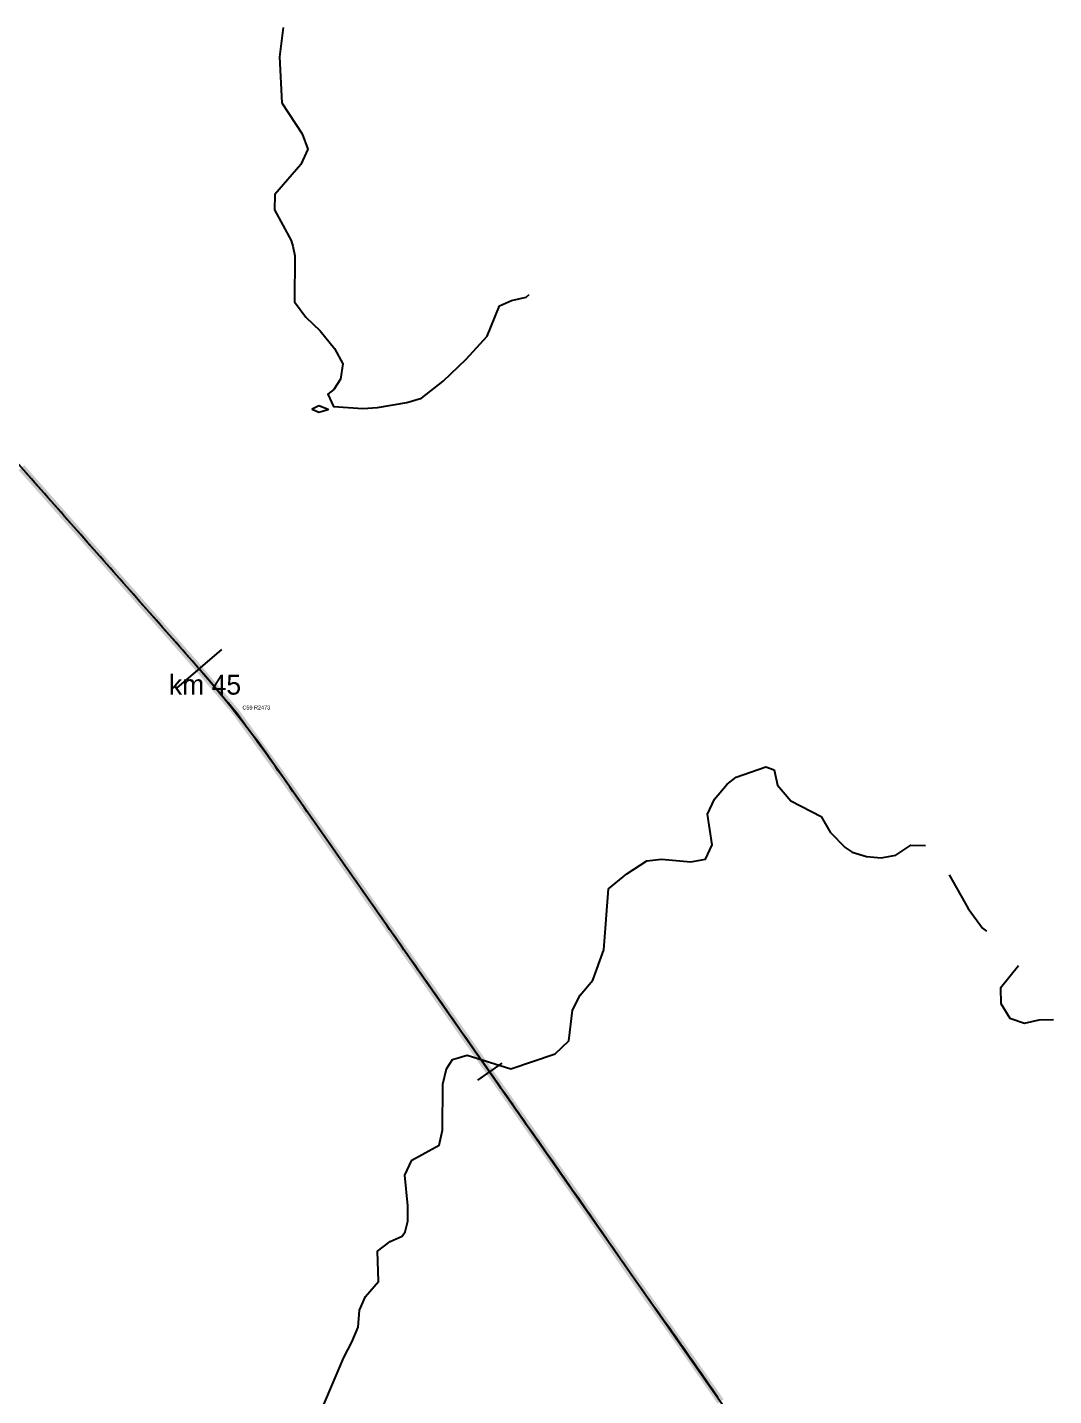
# Model space of a CAD drawing. Header units: metres. Extents: x 697254 to 930473, y 8023396 to 8227001.
# Drawn here: x 893607 to 895676, y 8045335 to 8048092 of the extents above; entities that cross this region are included whole.
import ezdxf

# ---------------------------------------------------------------- set-up
doc = ezdxf.new("R2010")
doc.units = ezdxf.units.M
for name, color, linetype in [('ALIGNMENT_FITTED', 4, 'Continuous'), ('CENTRELINE', 7, 'Continuous'), ('CHAINAGE', 7, 'Continuous'), ('CONTOUR_10M', 33, 'Continuous'), ('CURVE_LABELS', 4, 'Continuous'), ('GRADE_0-4', 3, 'Continuous')]:
    doc.layers.add(name, color=color, linetype=linetype)

msp = doc.modelspace()

# ---------------------------------------------------------------- linework, layer by layer
at = {"layer": 'ALIGNMENT_FITTED'}
for p, q in [((893939.6, 8046815.4), (893307.1, 8047530.6)), ((895430.8, 8044714), (894112.6, 8046595.9))]:
    msp.add_line(p, q, dxfattribs=at)
msp.add_arc((892086.8, 8045177), 2473.3, 35.0095, 41.4868, dxfattribs=at)
at = {"layer": 'CENTRELINE'}
msp.add_polyline3d([(894999.1, 8045331.5, 1448.9), (894993.4, 8045339.8, 1448.8), (894987.7, 8045348, 1448.8), (894981.9, 8045356.2, 1448.7), (894976.2, 8045364.4, 1448.7), (894970.5, 8045372.6, 1448.6), (894964.8, 8045380.8, 1448.4), (894959, 8045389.1, 1448.2), (894953.3, 8045397.3, 1448), (894947.6, 8045405.5, 1447.8), (894941.8, 8045413.7, 1447.6), (894936.1, 8045421.9, 1447.5), (894930.4, 8045430.1, 1447.4), (894924.7, 8045438.3, 1447.5), (894918.9, 8045446.6, 1447.5), (894913.1, 8045454.7, 1447.4), (894907.3, 8045462.9, 1447.2), (894901.5, 8045471, 1446.7), (894895.6, 8045479.2, 1446.3), (894889.8, 8045487.3, 1446.2), (894884, 8045495.5, 1446.1), (894878.2, 8045503.6, 1446.1), (894872.4, 8045511.8, 1446), (894866.5, 8045519.9, 1445.8), (894860.7, 8045528.1, 1445.5), (894854.9, 8045536.2, 1445.2), (894849.1, 8045544.4, 1444.9), (894843.2, 8045552.5, 1444.6), (894837.4, 8045560.7, 1444.5), (894831.7, 8045568.9, 1444.6), (894826, 8045577.1, 1444.8), (894820.3, 8045585.4, 1444.9), (894814.6, 8045593.6, 1445), (894808.9, 8045601.8, 1444.9), (894803.2, 8045610, 1444.8), (894797.5, 8045618.3, 1444.5), (894791.8, 8045626.5, 1444.2), (894786.1, 8045634.7, 1444), (894780.4, 8045643, 1443.8), (894774.7, 8045651.2, 1443.6), (894769, 8045659.4, 1443.4), (894763.2, 8045667.7, 1443.1), (894757.5, 8045675.9, 1442.8), (894751.8, 8045684.1, 1442.7), (894746.1, 8045692.3, 1442.7), (894740.4, 8045700.6, 1442.5), (894734.7, 8045708.8, 1442.3), (894728.9, 8045717, 1442.2), (894723.2, 8045725.2, 1442.1), (894717.4, 8045733.4, 1442.5), (894711.7, 8045741.6, 1442.9), (894705.9, 8045749.8, 1442.9), (894700.2, 8045758, 1442.6), (894694.4, 8045766.2, 1442.2), (894688.7, 8045774.4, 1441.8), (894682.9, 8045782.6, 1441.7), (894677.2, 8045790.8, 1441.5), (894671.4, 8045799, 1441.4), (894665.7, 8045807.2, 1441.2), (894659.9, 8045815.4, 1441.3), (894654.1, 8045823.6, 1441.4), (894648.4, 8045831.8, 1441.4), (894642.6, 8045840, 1441.2), (894636.9, 8045848.2, 1441.1), (894631.1, 8045856.4, 1441.3), (894625.4, 8045864.6, 1441.7), (894619.6, 8045872.7, 1441.9), (894613.9, 8045880.9, 1441.9), (894608.1, 8045889.1, 1441.8), (894602.4, 8045897.3, 1441.5), (894596.6, 8045905.5, 1441.3), (894590.9, 8045913.7, 1441), (894585.1, 8045921.9, 1440.5), (894579.4, 8045930.1, 1440), (894573.6, 8045938.3, 1440.2), (894567.8, 8045946.5, 1440.2), (894562.1, 8045954.7, 1440.2), (894556.3, 8045962.9, 1440.2), (894550.6, 8045971.1, 1440.2), (894544.8, 8045979.3, 1440.1), (894539.1, 8045987.5, 1440), (894533.3, 8045995.7, 1439.8), (894527.6, 8046003.9, 1439.7), (894521.8, 8046012.1, 1439.5), (894516.1, 8046020.3, 1439.6), (894510.3, 8046028.5, 1439.6), (894504.6, 8046036.7, 1439.6), (894498.8, 8046044.9, 1439.4), (894493.1, 8046053.1, 1439.2), (894487.3, 8046061.3, 1439.3), (894481.5, 8046069.5, 1439.3), (894475.8, 8046077.7, 1439.1), (894470, 8046085.9, 1438.9), (894464.3, 8046094.1, 1439), (894458.5, 8046102.3, 1438.9), (894452.8, 8046110.5, 1439), (894447, 8046118.7, 1439), (894441.3, 8046126.9, 1438.9), (894435.5, 8046135.1, 1438.7), (894429.8, 8046143.3, 1438.5), (894424, 8046151.5, 1438.4), (894418.3, 8046159.7, 1438.1), (894412.5, 8046167.9, 1437.9), (894406.7, 8046176.1, 1437.7), (894401, 8046184.3, 1437.9), (894395.2, 8046192.5, 1438.1), (894389.5, 8046200.7, 1438), (894383.7, 8046208.9, 1437.8), (894378, 8046217.1, 1437.7), (894372.2, 8046225.3, 1437.6), (894366.5, 8046233.4, 1437.5), (894360.7, 8046241.6, 1437.3), (894355, 8046249.8, 1437.2), (894349.2, 8046258, 1437.1), (894343.5, 8046266.2, 1437.1), (894337.7, 8046274.4, 1437.1), (894332, 8046282.6, 1437.1), (894326.2, 8046290.8, 1437), (894320.4, 8046299, 1436.8), (894314.7, 8046307.2, 1437.1), (894308.9, 8046315.4, 1437.3), (894303.2, 8046323.6, 1437.5), (894297.4, 8046331.8, 1437.6), (894291.7, 8046340, 1437.4), (894285.9, 8046348.2, 1437), (894280.2, 8046356.4, 1436.7), (894274.4, 8046364.6, 1436.4), (894268.7, 8046372.8, 1436.3), (894262.9, 8046381, 1436.3), (894257.2, 8046389.2, 1436.2), (894251.4, 8046397.4, 1436), (894245.6, 8046405.6, 1436), (894239.9, 8046413.8, 1436), (894234.1, 8046422, 1436), (894228.4, 8046430.2, 1436), (894222.6, 8046438.4, 1435.9), (894216.9, 8046446.6, 1435.8), (894211.1, 8046454.8, 1435.7), (894205.4, 8046463, 1435.6), (894199.6, 8046471.2, 1435.7), (894193.9, 8046479.4, 1435.8), (894188.1, 8046487.6, 1436.1), (894182.4, 8046495.8, 1436.2), (894176.6, 8046504, 1436), (894170.8, 8046512.2, 1435.8), (894165.1, 8046520.4, 1435.7), (894159.3, 8046528.6, 1435.7), (894153.6, 8046536.8, 1435.7), (894147.8, 8046545, 1435.6), (894142.1, 8046553.2, 1435.3), (894136.3, 8046561.4, 1435.2), (894130.6, 8046569.5, 1435.2), (894124.8, 8046577.7, 1435.1), (894119.1, 8046585.9, 1435.2), (894113.3, 8046594.1, 1435.3), (894107.5, 8046602.3, 1435.4), (894101.6, 8046610.4, 1435.3), (894095.7, 8046618.5, 1435.3), (894089.8, 8046626.6, 1435.3), (894084, 8046634.7, 1435.4), (894078.1, 8046642.8, 1435.4), (894072.2, 8046650.9, 1435.6), (894066.3, 8046659.1, 1435.6), (894060.5, 8046667.2, 1435.7), (894054.6, 8046675.3, 1435.8), (894048.7, 8046683.4, 1435.9), (894042.8, 8046691.5, 1436), (894037, 8046699.6, 1435.8), (894031.1, 8046707.7, 1435.9), (894025, 8046715.7, 1436.2), (894018.5, 8046723.3, 1436.3), (894012, 8046730.9, 1436.3), (894005.5, 8046738.5, 1436.1), (893999, 8046746.1, 1436.7), (893992.4, 8046753.7, 1437), (893985.9, 8046761.3, 1436.9), (893979.4, 8046768.9, 1436.3), (893972.9, 8046776.5, 1436.1), (893966.4, 8046784.1, 1436.2), (893959.9, 8046791.8, 1436.1), (893953.4, 8046799.4, 1435.7), (893946.9, 8046807, 1435.3), (893940.4, 8046814.6, 1435.1), (893933.7, 8046822.1, 1434.9), (893927.1, 8046829.6, 1434.7), (893920.5, 8046837.1, 1434.6), (893913.9, 8046844.6, 1434.7), (893907.2, 8046852.1, 1434.8), (893900.6, 8046859.6, 1434.9), (893894, 8046867.2, 1434.9), (893887.3, 8046874.7, 1434.8), (893880.7, 8046882.2, 1434.8), (893874.1, 8046889.7, 1434.8), (893867.5, 8046897.2, 1434.7), (893860.8, 8046904.7, 1434.7), (893854.2, 8046912.2, 1435), (893847.6, 8046919.7, 1435.3), (893840.9, 8046927.2, 1435.4), (893834.3, 8046934.7, 1435.4), (893827.7, 8046942.2, 1435.3), (893821.1, 8046949.7, 1435.2), (893814.4, 8046957.3, 1435.1), (893807.8, 8046964.8, 1435), (893801.2, 8046972.3, 1434.9), (893794.5, 8046979.8, 1434.9), (893787.9, 8046987.3, 1434.7), (893781.3, 8046994.8, 1434.6), (893774.7, 8047002.3, 1434.9), (893768, 8047009.8, 1435.1), (893761.4, 8047017.3, 1435), (893754.8, 8047024.8, 1434.6), (893748.1, 8047032.3, 1434.4), (893741.5, 8047039.8, 1434.4), (893734.9, 8047047.3, 1434.6), (893728.2, 8047054.8, 1434.7), (893721.6, 8047062.3, 1434.8), (893715, 8047069.8, 1434.8), (893708.3, 8047077.3, 1434.7), (893701.7, 8047084.8, 1434.5), (893695.1, 8047092.3, 1434.4), (893688.4, 8047099.8, 1434.2), (893681.8, 8047107.3, 1434.2), (893675.2, 8047114.8, 1434.2), (893668.5, 8047122.3, 1434.2), (893661.9, 8047129.8, 1434.1), (893655.2, 8047137.4, 1434), (893648.6, 8047144.9, 1433.9), (893642, 8047152.4, 1433.9), (893635.3, 8047159.9, 1434.1), (893628.7, 8047167.4, 1434.2), (893622.1, 8047174.8, 1434.2), (893615.4, 8047182.3, 1434.1), (893608.7, 8047189.8, 1434), (893602.1, 8047197.3, 1433.8)], dxfattribs=at)
at = {"layer": 'CHAINAGE'}
for p, q in [((893999, 8046838.4), (893907.8, 8046760.4)), ((894563.6, 8046004.8), (894514.5, 8045970.3))]:
    msp.add_line(p, q, dxfattribs=at)
at = {"layer": 'CONTOUR_10M'}
for points, elevation in [([(894123.1, 8048091.9), (894115.5, 8048032.3), (894120.4, 8047939.8), (894161.1, 8047877.4), (894172.6, 8047846.4), (894158.7, 8047815.8), (894106.4, 8047755.3), (894105.3, 8047724.5), (894139.5, 8047662.2), (894142.2, 8047651.1), (894146.5, 8047631.3), (894146, 8047538.9), (894168.9, 8047507.7), (894197.9, 8047480.6), (894226.3, 8047445), (894243, 8047413.8), (894238.8, 8047383.1), (894225.1, 8047362), (894213.2, 8047352.8), (894224.4, 8047327.7), (894283.4, 8047323.9), (894313, 8047325.7), (894372.2, 8047336.3), (894401.9, 8047344.8), (894445.7, 8047379), (894492, 8047423.1), (894534.5, 8047469.7), (894559.3, 8047530.8), (894583, 8047541.5), (894612.6, 8047548.3), (894619.2, 8047553.6)], 1430), ([(894194.9, 8047329.2), (894181.4, 8047322.7), (894194.7, 8047316.8), (894213.9, 8047322), (894194.9, 8047329.2)], 1430), ([(894193.6, 8045289.9), (894245.5, 8045412), (894261.6, 8045442.5), (894274.2, 8045473.1), (894277.2, 8045506.9), (894288.9, 8045534.4), (894315.2, 8045564.6), (894313.1, 8045626.3), (894339, 8045645.7), (894363.2, 8045656.1), (894368.9, 8045664.7), (894374.2, 8045686.7), (894374.5, 8045717.5), (894368.2, 8045779.2), (894382.5, 8045809.7), (894437.2, 8045839.4), (894444.3, 8045870.1), (894444.9, 8045962.4), (894452.2, 8045993.1), (894464.3, 8046012.3), (894494, 8046020.9), (894582, 8045993.2), (894671.2, 8046023.7), (894698.8, 8046049.8), (894706.5, 8046111.3), (894721.8, 8046141.8), (894747.1, 8046172.1), (894769.2, 8046233.2), (894778.7, 8046356.2), (894816.1, 8046386.3), (894856, 8046412.7), (894885.6, 8046415.6), (894944.6, 8046410.8), (894974.2, 8046415.6), (894987.6, 8046444.5), (894978.2, 8046506.3), (894992.8, 8046536.8), (895018.4, 8046567.1), (895036.5, 8046581.1), (895096, 8046602.1), (895112.7, 8046596), (895119.6, 8046565.1), (895146.6, 8046533.7), (895207.6, 8046501.7), (895225.6, 8046470.6), (895255.9, 8046439.2), (895269.8, 8046429.8), (895299.1, 8046421), (895328.6, 8046418.3), (895358.3, 8046423.6), (895388.2, 8046444), (895417.7, 8046443.1)], 1440), ([(895465.3, 8046384.2), (895503.8, 8046316.8), (895532.5, 8046276.9), (895541, 8046270.7)], 1440), ([(895605.1, 8046201), (895569.1, 8046155.9), (895569.8, 8046125), (895588, 8046095.2), (895617.3, 8046085.4), (895647, 8046091.9), (895676.2, 8046092.5)], 1440)]:
    msp.add_lwpolyline(points, dxfattribs=dict(at, elevation=elevation))
at = {"layer": 'GRADE_0-4', "const_width": 15}
msp.add_lwpolyline([(895004.8, 8045323.3), (894999.1, 8045331.5), (894993.4, 8045339.8), (894987.7, 8045348), (894981.9, 8045356.2), (894976.2, 8045364.4), (894970.5, 8045372.6), (894964.8, 8045380.8), (894959, 8045389.1), (894953.3, 8045397.3), (894947.6, 8045405.5), (894941.8, 8045413.7), (894936.1, 8045421.9), (894930.4, 8045430.1), (894924.7, 8045438.3), (894918.9, 8045446.6), (894913.1, 8045454.7), (894907.3, 8045462.9), (894901.5, 8045471), (894895.6, 8045479.2), (894889.8, 8045487.3), (894884, 8045495.5), (894878.2, 8045503.6), (894872.4, 8045511.8), (894866.5, 8045519.9), (894860.7, 8045528.1), (894854.9, 8045536.2), (894849.1, 8045544.4), (894843.2, 8045552.5), (894837.4, 8045560.7), (894831.7, 8045568.9), (894826, 8045577.1), (894820.3, 8045585.4), (894814.6, 8045593.6), (894808.9, 8045601.8), (894803.2, 8045610), (894797.5, 8045618.3), (894791.8, 8045626.5), (894786.1, 8045634.7), (894780.4, 8045643), (894774.7, 8045651.2), (894769, 8045659.4), (894763.2, 8045667.7), (894757.5, 8045675.9), (894751.8, 8045684.1), (894746.1, 8045692.3), (894740.4, 8045700.6), (894734.7, 8045708.8), (894728.9, 8045717), (894723.2, 8045725.2), (894717.4, 8045733.4), (894711.7, 8045741.6), (894705.9, 8045749.8), (894700.2, 8045758), (894694.4, 8045766.2), (894688.7, 8045774.4), (894682.9, 8045782.6), (894677.2, 8045790.8), (894671.4, 8045799), (894665.7, 8045807.2), (894659.9, 8045815.4), (894654.1, 8045823.6), (894648.4, 8045831.8), (894642.6, 8045840), (894636.9, 8045848.2), (894631.1, 8045856.4), (894625.4, 8045864.6), (894619.6, 8045872.7), (894613.9, 8045880.9), (894608.1, 8045889.1), (894602.4, 8045897.3), (894596.6, 8045905.5), (894590.9, 8045913.7), (894585.1, 8045921.9), (894579.4, 8045930.1), (894573.6, 8045938.3), (894567.8, 8045946.5), (894562.1, 8045954.7), (894556.3, 8045962.9), (894550.6, 8045971.1), (894544.8, 8045979.3), (894539.1, 8045987.5), (894533.3, 8045995.7), (894527.6, 8046003.9), (894521.8, 8046012.1), (894516.1, 8046020.3), (894510.3, 8046028.5), (894504.6, 8046036.7), (894498.8, 8046044.9), (894493.1, 8046053.1), (894487.3, 8046061.3), (894481.5, 8046069.5), (894475.8, 8046077.7), (894470, 8046085.9), (894464.3, 8046094.1), (894458.5, 8046102.3), (894452.8, 8046110.5), (894447, 8046118.7), (894441.3, 8046126.9), (894435.5, 8046135.1), (894429.8, 8046143.3), (894424, 8046151.5), (894418.3, 8046159.7), (894412.5, 8046167.9), (894406.7, 8046176.1), (894401, 8046184.3), (894395.2, 8046192.5), (894389.5, 8046200.7), (894383.7, 8046208.9), (894378, 8046217.1), (894372.2, 8046225.3), (894366.5, 8046233.4), (894360.7, 8046241.6), (894355, 8046249.8), (894349.2, 8046258), (894343.5, 8046266.2), (894337.7, 8046274.4), (894332, 8046282.6), (894326.2, 8046290.8), (894320.4, 8046299), (894314.7, 8046307.2), (894308.9, 8046315.4), (894303.2, 8046323.6), (894297.4, 8046331.8), (894291.7, 8046340), (894285.9, 8046348.2), (894280.2, 8046356.4), (894274.4, 8046364.6), (894268.7, 8046372.8), (894262.9, 8046381), (894257.2, 8046389.2), (894251.4, 8046397.4), (894245.6, 8046405.6), (894239.9, 8046413.8), (894234.1, 8046422), (894228.4, 8046430.2), (894222.6, 8046438.4), (894216.9, 8046446.6), (894211.1, 8046454.8), (894205.4, 8046463), (894199.6, 8046471.2), (894193.9, 8046479.4), (894188.1, 8046487.6), (894182.4, 8046495.8), (894176.6, 8046504), (894170.8, 8046512.2), (894165.1, 8046520.4), (894159.3, 8046528.6), (894153.6, 8046536.8), (894147.8, 8046545), (894142.1, 8046553.2), (894136.3, 8046561.4), (894130.6, 8046569.5), (894124.8, 8046577.7), (894119.1, 8046585.9), (894113.3, 8046594.1), (894107.5, 8046602.3), (894101.6, 8046610.4), (894095.7, 8046618.5), (894089.8, 8046626.6), (894084, 8046634.7), (894078.1, 8046642.8), (894072.2, 8046650.9), (894066.3, 8046659.1), (894060.5, 8046667.2), (894054.6, 8046675.3), (894048.7, 8046683.4), (894042.8, 8046691.5), (894037, 8046699.6), (894031.1, 8046707.7), (894025, 8046715.7), (894018.5, 8046723.3), (894012, 8046730.9), (894005.5, 8046738.5), (893999, 8046746.1), (893992.4, 8046753.7), (893985.9, 8046761.3), (893979.4, 8046768.9), (893972.9, 8046776.5), (893966.4, 8046784.1), (893959.9, 8046791.8), (893953.4, 8046799.4), (893946.9, 8046807), (893940.4, 8046814.6), (893933.7, 8046822.1), (893927.1, 8046829.6), (893920.5, 8046837.1), (893913.9, 8046844.6), (893907.2, 8046852.1), (893900.6, 8046859.6), (893894, 8046867.2), (893887.3, 8046874.7), (893880.7, 8046882.2), (893874.1, 8046889.7), (893867.5, 8046897.2), (893860.8, 8046904.7), (893854.2, 8046912.2), (893847.6, 8046919.7), (893840.9, 8046927.2), (893834.3, 8046934.7), (893827.7, 8046942.2), (893821.1, 8046949.7), (893814.4, 8046957.3), (893807.8, 8046964.8), (893801.2, 8046972.3), (893794.5, 8046979.8), (893787.9, 8046987.3), (893781.3, 8046994.8), (893774.7, 8047002.3), (893768, 8047009.8), (893761.4, 8047017.3), (893754.8, 8047024.8), (893748.1, 8047032.3), (893741.5, 8047039.8), (893734.9, 8047047.3), (893728.2, 8047054.8), (893721.6, 8047062.3), (893715, 8047069.8), (893708.3, 8047077.3), (893701.7, 8047084.8), (893695.1, 8047092.3), (893688.4, 8047099.8), (893681.8, 8047107.3), (893675.2, 8047114.8), (893668.5, 8047122.3), (893661.9, 8047129.8), (893655.2, 8047137.4), (893648.6, 8047144.9), (893642, 8047152.4), (893635.3, 8047159.9), (893628.7, 8047167.4), (893622.1, 8047174.8), (893615.4, 8047182.3), (893608.7, 8047189.8), (893602.1, 8047197.3), (893595.4, 8047204.8)], dxfattribs=at)

# ---------------------------------------------------------------- texts
at = {"layer": 'CHAINAGE'}
msp.add_text('km 45', height=40, dxfattribs=at).set_placement((893892.6, 8046747.4))
at = {"layer": 'CURVE_LABELS'}
msp.add_text('C59 R2473', height=8, dxfattribs=at).set_placement((894041, 8046717.4))

doc.saveas('drawing.dxf')
